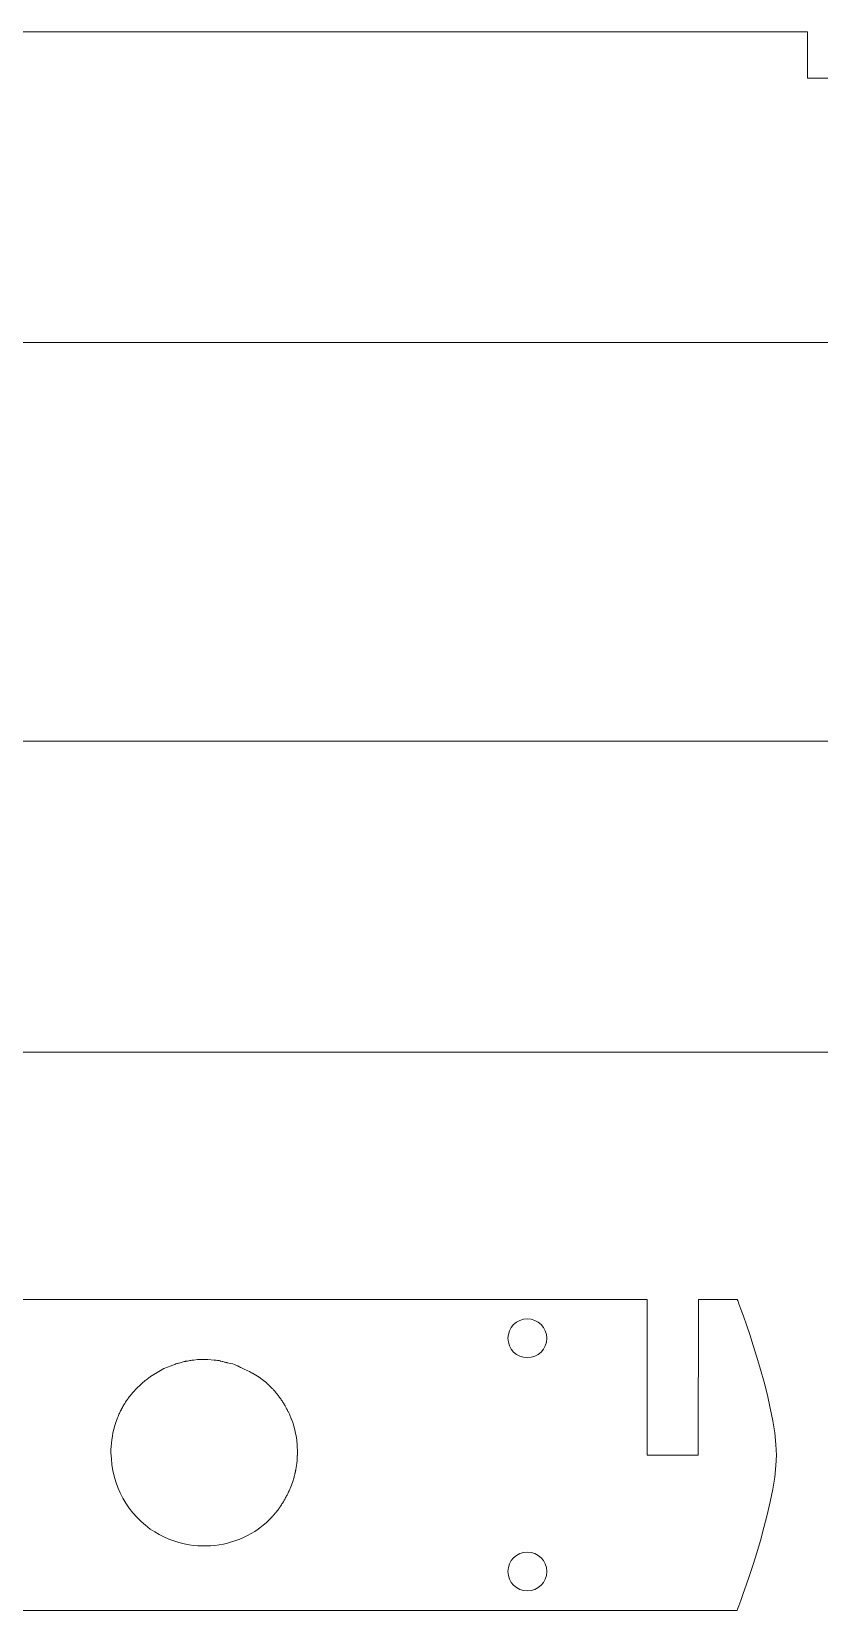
# Model space of a CAD drawing. Header units: centimetres. Extents: x 32 to 238, y -190 to 31.
# Drawn here: x 44.23 to 54.36, y -18.67 to 1.65 of the extents above; entities that cross this region are included whole.
import ezdxf

# ---------------------------------------------------------------- set-up
doc = ezdxf.new("R2010")
doc.units = ezdxf.units.CM
doc.header["$MEASUREMENT"] = 0
doc.layers.add('Layer 1', color=7, linetype='Continuous')

msp = doc.modelspace()

# ---------------------------------------------------------------- linework, layer by layer
at = {"layer": 'Layer 1', "color": 250, "lineweight": 9}
for points, knots in [([(74.70085, 1.64966), (74.70085, 1.64966), (75.20507, 1.64987), (75.20507, 1.64987), (75.20507, 1.64987), (75.70791, 0.33434), (75.70791, -0.35329), (75.70791, -1.04092), (75.20238, -2.35329), (75.20238, -2.35329), (75.20238, -2.35329), (34.20752, -2.35329), (34.20752, -2.35329), (34.20752, -2.35329), (33.70648, -1.03343), (33.70648, -0.34277), (33.70648, 0.34109), (34.20752, 1.64671), (34.20752, 1.64671), (34.20752, 1.64671), (34.70456, 1.64671), (34.70456, 1.64671), (34.70456, 1.64671), (34.70456, -0.35329), (34.70456, -0.35329), (34.70456, -0.35329), (35.35544, -0.35329), (35.35544, -0.35329), (35.35544, -0.35329), (35.35544, 1.64671), (35.35544, 1.64671), (35.35544, 1.64671), (54.20758, 1.64808), (54.20758, 1.64808), (54.20758, 1.64808), (54.20758, 1.05023), (54.20758, 1.05023), (54.20758, 1.05023), (54.70298, 1.05023), (54.70298, 1.05023), (54.70298, 1.05023), (55.20445, 1.05023), (55.20445, 1.05023), (55.20445, 1.05023), (55.20445, 1.64822), (55.20445, 1.64822), (55.20445, 1.64822), (74.05564, 1.64964), (74.05564, 1.64964), (74.05564, 1.64964), (74.05564, -0.35423), (74.05564, -0.35423), (74.05564, -0.35423), (74.70085, -0.35423), (74.70085, -0.35423), (74.70085, -0.35423), (74.70085, 1.64966), (74.70085, 1.64966)], [0, 0, 0, 0, 0.05263158, 0.05263158, 0.05263158, 0.10526316, 0.10526316, 0.10526316, 0.15789474, 0.15789474, 0.15789474, 0.21052632, 0.21052632, 0.21052632, 0.26315789, 0.26315789, 0.26315789, 0.31578947, 0.31578947, 0.31578947, 0.36842105, 0.36842105, 0.36842105, 0.42105263, 0.42105263, 0.42105263, 0.47368421, 0.47368421, 0.47368421, 0.52631579, 0.52631579, 0.52631579, 0.57894737, 0.57894737, 0.57894737, 0.63157895, 0.63157895, 0.63157895, 0.68421053, 0.68421053, 0.68421053, 0.73684211, 0.73684211, 0.73684211, 0.78947368, 0.78947368, 0.78947368, 0.84210526, 0.84210526, 0.84210526, 0.89473684, 0.89473684, 0.89473684, 0.94736842, 0.94736842, 0.94736842, 1, 1, 1, 1]), ([(74.37458, -7.47954), (74.37458, -7.47954), (74.8788, -7.47933), (74.8788, -7.47933), (74.8788, -7.47933), (75.38164, -8.79486), (75.38164, -9.48249), (75.38164, -10.17012), (74.87611, -11.48249), (74.87611, -11.48249), (74.87611, -11.48249), (33.88125, -11.48249), (33.88125, -11.48249), (33.88125, -11.48249), (33.38021, -10.16263), (33.38021, -9.47197), (33.38021, -8.78811), (33.88125, -7.48249), (33.88125, -7.48249), (33.88125, -7.48249), (34.37829, -7.48249), (34.37829, -7.48249), (34.37829, -7.48249), (34.37829, -9.48249), (34.37829, -9.48249), (34.37829, -9.48249), (35.02917, -9.48249), (35.02917, -9.48249), (35.02917, -9.48249), (35.02917, -7.48249), (35.02917, -7.48249), (49.06779, -7.48147), (59.69067, -7.48062), (73.72937, -7.47956), (73.72937, -7.47956), (73.72937, -9.48343), (73.72937, -9.48343), (73.72937, -9.48343), (74.37458, -9.48343), (74.37458, -9.48343), (74.37458, -9.48343), (74.37458, -7.47954), (74.37458, -7.47954)], [0, 0, 0, 0, 0.07142857, 0.07142857, 0.07142857, 0.14285714, 0.14285714, 0.14285714, 0.21428571, 0.21428571, 0.21428571, 0.28571429, 0.28571429, 0.28571429, 0.35714286, 0.35714286, 0.35714286, 0.42857143, 0.42857143, 0.42857143, 0.5, 0.5, 0.5, 0.57142857, 0.57142857, 0.57142857, 0.64285714, 0.64285714, 0.64285714, 0.71428571, 0.71428571, 0.71428571, 0.78571429, 0.78571429, 0.78571429, 0.85714286, 0.85714286, 0.85714286, 0.92857143, 0.92857143, 0.92857143, 1, 1, 1, 1]), ([(52.80042, -16.66874), (52.80042, -16.66874), (52.80445, -14.66464), (52.80445, -14.66464), (52.80445, -14.66464), (53.30519, -14.66464), (53.30519, -14.66464), (53.30519, -14.66464), (53.80803, -15.98017), (53.80803, -16.6678), (53.80803, -17.35543), (53.3025, -18.6678), (53.3025, -18.6678), (53.3025, -18.6678), (32.29861, -18.6678), (32.29861, -18.6678), (32.29861, -18.6678), (31.79757, -17.34794), (31.79757, -16.65728), (31.79757, -15.97342), (32.29861, -14.6678), (32.29861, -14.6678), (32.29861, -14.6678), (32.79565, -14.6678), (32.79565, -14.6678), (32.79565, -14.6678), (32.79565, -16.6678), (32.79565, -16.6678), (32.79565, -16.6678), (33.4473, -16.6678), (33.4473, -16.6678), (33.4473, -16.6678), (33.4473, -14.6678), (33.4473, -14.6678), (33.4473, -14.6678), (52.14715, -14.66487), (52.14715, -14.66487), (52.14715, -14.66487), (52.14715, -16.66874), (52.14715, -16.66874), (52.14715, -16.66874), (52.80042, -16.66874), (52.80042, -16.66874)], [0, 0, 0, 0, 0.07142857, 0.07142857, 0.07142857, 0.14285714, 0.14285714, 0.14285714, 0.21428571, 0.21428571, 0.21428571, 0.28571429, 0.28571429, 0.28571429, 0.35714286, 0.35714286, 0.35714286, 0.42857143, 0.42857143, 0.42857143, 0.5, 0.5, 0.5, 0.57142857, 0.57142857, 0.57142857, 0.64285714, 0.64285714, 0.64285714, 0.71428571, 0.71428571, 0.71428571, 0.78571429, 0.78571429, 0.78571429, 0.85714286, 0.85714286, 0.85714286, 0.92857143, 0.92857143, 0.92857143, 1, 1, 1, 1]), ([(50.60519, -14.91556), (50.46712, -14.91556), (50.35519, -15.02749), (50.35519, -15.16556), (50.35519, -15.30363), (50.46712, -15.41556), (50.60519, -15.41556), (50.74326, -15.41556), (50.85519, -15.30363), (50.85519, -15.16556), (50.85519, -15.02749), (50.74326, -14.91556), (50.60519, -14.91556)], [0, 0, 0, 0, 0.25, 0.25, 0.25, 0.5, 0.5, 0.5, 0.75, 0.75, 0.75, 1, 1, 1, 1]), ([(46.2551, -17.82422), (46.2551, -17.82422), (46.31114, -17.83222), (46.31114, -17.83222), (46.31114, -17.83222), (46.36519, -17.83622), (46.36519, -17.83622), (46.36519, -17.83622), (46.41924, -17.83822), (46.41924, -17.83822), (46.41924, -17.83822), (46.47529, -17.83822), (46.47529, -17.83822), (46.47529, -17.83822), (46.53133, -17.83622), (46.53133, -17.83622), (46.53133, -17.83622), (46.58538, -17.83222), (46.58538, -17.83222), (46.58538, -17.83222), (46.64143, -17.82422), (46.64143, -17.82422), (46.64143, -17.82422), (46.69548, -17.81423), (46.69548, -17.81423), (46.69548, -17.81423), (46.74751, -17.80222), (46.74751, -17.80222), (46.74751, -17.80222), (46.75952, -17.79823), (46.75952, -17.79823), (46.75952, -17.79823), (46.77153, -17.79422), (46.77153, -17.79422), (46.77153, -17.79422), (46.78754, -17.79022), (46.78754, -17.79022), (46.78754, -17.79022), (46.80156, -17.78622), (46.80156, -17.78622), (46.80156, -17.78622), (46.81557, -17.78222), (46.81557, -17.78222), (46.81557, -17.78222), (46.82958, -17.77622), (46.82958, -17.77622), (46.82958, -17.77622), (46.84359, -17.77222), (46.84359, -17.77222), (46.84359, -17.77222), (46.8536, -17.76822), (46.8536, -17.76822), (46.8536, -17.76822), (46.90565, -17.75022), (46.90565, -17.75022), (46.90565, -17.75022), (46.95569, -17.72822), (46.95569, -17.72822), (46.95569, -17.72822), (47.00573, -17.70422), (47.00573, -17.70422), (47.00573, -17.70422), (47.05377, -17.67822), (47.05377, -17.67822), (47.05377, -17.67822), (47.09981, -17.65022), (47.09981, -17.65022), (47.09981, -17.65022), (47.14184, -17.62022), (47.14184, -17.62022), (47.14184, -17.62022), (47.14986, -17.61422), (47.14986, -17.61422), (47.14986, -17.61422), (47.15987, -17.60823), (47.15987, -17.60823), (47.15987, -17.60823), (47.16987, -17.60022), (47.16987, -17.60022), (47.16987, -17.60022), (47.17988, -17.59223), (47.17988, -17.59223), (47.17988, -17.59223), (47.18989, -17.58422), (47.18989, -17.58422), (47.18989, -17.58422), (47.2019, -17.57623), (47.2019, -17.57623), (47.2019, -17.57623), (47.20991, -17.56822), (47.20991, -17.56822), (47.20991, -17.56822), (47.21791, -17.56222), (47.21791, -17.56222), (47.21791, -17.56222), (47.25394, -17.53022), (47.25394, -17.53022), (47.25394, -17.53022), (47.26194, -17.52222), (47.26194, -17.52222), (47.26194, -17.52222), (47.26995, -17.51422), (47.26995, -17.51422), (47.26995, -17.51422), (47.27996, -17.50422), (47.27996, -17.50422), (47.27996, -17.50422), (47.28997, -17.49622), (47.28997, -17.49622), (47.28997, -17.49622), (47.29997, -17.48622), (47.29997, -17.48622), (47.29997, -17.48622), (47.30798, -17.47622), (47.30798, -17.47622), (47.30798, -17.47622), (47.30998, -17.47422), (47.30998, -17.47422), (47.30998, -17.47422), (47.31198, -17.47222), (47.31198, -17.47222), (47.31198, -17.47222), (47.31399, -17.47022), (47.31399, -17.47022), (47.31399, -17.47022), (47.31599, -17.46822), (47.31599, -17.46822), (47.31599, -17.46822), (47.31799, -17.46622), (47.31799, -17.46622), (47.31799, -17.46622), (47.32199, -17.46422), (47.32199, -17.46422), (47.32199, -17.46422), (47.32399, -17.46022), (47.32399, -17.46022), (47.32399, -17.46022), (47.32399, -17.45822), (47.32399, -17.45822), (47.32399, -17.45822), (47.334, -17.45022), (47.334, -17.45022), (47.334, -17.45022), (47.336, -17.44822), (47.336, -17.44822), (47.336, -17.44822), (47.34801, -17.43423), (47.34801, -17.43423), (47.34801, -17.43423), (47.35002, -17.43222), (47.35002, -17.43222), (47.35002, -17.43222), (47.35202, -17.42822), (47.35202, -17.42822), (47.35202, -17.42822), (47.35402, -17.42622), (47.35402, -17.42622), (47.35402, -17.42622), (47.35602, -17.42422), (47.35602, -17.42422), (47.35602, -17.42422), (47.35802, -17.42022), (47.35802, -17.42022), (47.35802, -17.42022), (47.36003, -17.41823), (47.36003, -17.41823), (47.36003, -17.41823), (47.36203, -17.41622), (47.36203, -17.41622), (47.36203, -17.41622), (47.36403, -17.41422), (47.36403, -17.41422), (47.36403, -17.41422), (47.37003, -17.40822), (47.37003, -17.40822), (47.37003, -17.40822), (47.37804, -17.39822), (47.37804, -17.39822), (47.37804, -17.39822), (47.38605, -17.38822), (47.38605, -17.38822), (47.38605, -17.38822), (47.39405, -17.37822), (47.39405, -17.37822), (47.39405, -17.37822), (47.40207, -17.36822), (47.40207, -17.36822), (47.40207, -17.36822), (47.40807, -17.35822), (47.40807, -17.35822), (47.40807, -17.35822), (47.41408, -17.35022), (47.41408, -17.35022), (47.41408, -17.35022), (47.42008, -17.34222), (47.42008, -17.34222), (47.42008, -17.34222), (47.42609, -17.33222), (47.42609, -17.33222), (47.42609, -17.33222), (47.4341, -17.32022), (47.4341, -17.32022), (47.4341, -17.32022), (47.4421, -17.31022), (47.4421, -17.31022), (47.4421, -17.31022), (47.44811, -17.29822), (47.44811, -17.29822), (47.44811, -17.29822), (47.45611, -17.28822), (47.45611, -17.28822), (47.45611, -17.28822), (47.46212, -17.27822), (47.46212, -17.27822), (47.46212, -17.27822), (47.46612, -17.26822), (47.46612, -17.26822), (47.46612, -17.26822), (47.47213, -17.26022), (47.47213, -17.26022), (47.47213, -17.26022), (47.47813, -17.25022), (47.47813, -17.25022), (47.47813, -17.25022), (47.48414, -17.24022), (47.48414, -17.24022), (47.48414, -17.24022), (47.49014, -17.22822), (47.49014, -17.22822), (47.49014, -17.22822), (47.49615, -17.21622), (47.49615, -17.21622), (47.49615, -17.21622), (47.50415, -17.20422), (47.50415, -17.20422), (47.50415, -17.20422), (47.50815, -17.19422), (47.50815, -17.19422), (47.50815, -17.19422), (47.51415, -17.18622), (47.51415, -17.18622), (47.51415, -17.18622), (47.51816, -17.17622), (47.51816, -17.17622), (47.51816, -17.17622), (47.52416, -17.16622), (47.52416, -17.16622), (47.52416, -17.16622), (47.52817, -17.15422), (47.52817, -17.15422), (47.52817, -17.15422), (47.53417, -17.14222), (47.53417, -17.14222), (47.53417, -17.14222), (47.54018, -17.13022), (47.54018, -17.13022), (47.54018, -17.13022), (47.54618, -17.11822), (47.54618, -17.11822), (47.54618, -17.11822), (47.55018, -17.10822), (47.55018, -17.10822), (47.55018, -17.10822), (47.55419, -17.09822), (47.55419, -17.09822), (47.55419, -17.09822), (47.5722, -17.05422), (47.5722, -17.05422), (47.5722, -17.05422), (47.58822, -17.00822), (47.58822, -17.00822), (47.58822, -17.00822), (47.60023, -16.96422), (47.60023, -16.96422), (47.60023, -16.96422), (47.60423, -16.95422), (47.60423, -16.95422), (47.60423, -16.95422), (47.60623, -16.94222), (47.60623, -16.94222), (47.60623, -16.94222), (47.61024, -16.93022), (47.61024, -16.93022), (47.61024, -16.93022), (47.61424, -16.91622), (47.61424, -16.91622), (47.61424, -16.91622), (47.61624, -16.90222), (47.61624, -16.90222), (47.61624, -16.90222), (47.61824, -16.90022), (47.61824, -16.90022), (47.61824, -16.90022), (47.61824, -16.89822), (47.61824, -16.89822), (47.61824, -16.89822), (47.61824, -16.89423), (47.61824, -16.89423), (47.61824, -16.89423), (47.62024, -16.89022), (47.62024, -16.89022), (47.62024, -16.89022), (47.62024, -16.88822), (47.62024, -16.88822), (47.62024, -16.88822), (47.62225, -16.88422), (47.62225, -16.88422), (47.62225, -16.88422), (47.62225, -16.88222), (47.62225, -16.88222), (47.62225, -16.88222), (47.62225, -16.87823), (47.62225, -16.87823), (47.62225, -16.87823), (47.62225, -16.87622), (47.62225, -16.87622), (47.62225, -16.87622), (47.62425, -16.87422), (47.62425, -16.87422), (47.62425, -16.87422), (47.62425, -16.87222), (47.62425, -16.87222), (47.62425, -16.87222), (47.62425, -16.86822), (47.62425, -16.86822), (47.62425, -16.86822), (47.62425, -16.86622), (47.62425, -16.86622), (47.62425, -16.86622), (47.62625, -16.86223), (47.62625, -16.86223), (47.62625, -16.86223), (47.62625, -16.86022), (47.62625, -16.86022), (47.62625, -16.86022), (47.62625, -16.85822), (47.62625, -16.85822), (47.62625, -16.85822), (47.62825, -16.84822), (47.62825, -16.84822), (47.62825, -16.84822), (47.63025, -16.83422), (47.63025, -16.83422), (47.63025, -16.83422), (47.63225, -16.82222), (47.63225, -16.82222), (47.63225, -16.82222), (47.63426, -16.80822), (47.63426, -16.80822), (47.63426, -16.80822), (47.63626, -16.79622), (47.63626, -16.79622), (47.63626, -16.79622), (47.63826, -16.78422), (47.63826, -16.78422), (47.63826, -16.78422), (47.63826, -16.77422), (47.63826, -16.77422), (47.63826, -16.77422), (47.64026, -16.76422), (47.64026, -16.76422), (47.64026, -16.76422), (47.64226, -16.75222), (47.64226, -16.75222), (47.64226, -16.75222), (47.64226, -16.74022), (47.64226, -16.74022), (47.64226, -16.74022), (47.64426, -16.72622), (47.64426, -16.72622), (47.64426, -16.72622), (47.64426, -16.71222), (47.64426, -16.71222), (47.64426, -16.71222), (47.64627, -16.70022), (47.64627, -16.70022), (47.64627, -16.70022), (47.64627, -16.68822), (47.64627, -16.68822), (47.64627, -16.68822), (47.64627, -16.67822), (47.64627, -16.67822), (47.64627, -16.67822), (47.64627, -16.67622), (47.64627, -16.67622), (47.64627, -16.67622), (47.64827, -16.67422), (47.64827, -16.67422), (47.64827, -16.67422), (47.64827, -16.67022), (47.64827, -16.67022), (47.64827, -16.67022), (47.64827, -16.66822), (47.64827, -16.66822), (47.64827, -16.66822), (47.64827, -16.66422), (47.64827, -16.66422), (47.64827, -16.66422), (47.64827, -16.66222), (47.64827, -16.66222), (47.64827, -16.66222), (47.64827, -16.66022), (47.64827, -16.66022), (47.64827, -16.66022), (47.64827, -16.65623), (47.64827, -16.65623), (47.64827, -16.65623), (47.64827, -16.64422), (47.64827, -16.64422), (47.64827, -16.64422), (47.64827, -16.63022), (47.64827, -16.63022), (47.64827, -16.63022), (47.64827, -16.61822), (47.64827, -16.61822), (47.64827, -16.61822), (47.64827, -16.60422), (47.64827, -16.60422), (47.64827, -16.60422), (47.64827, -16.59223), (47.64827, -16.59223), (47.64827, -16.59223), (47.64627, -16.58222), (47.64627, -16.58222), (47.64627, -16.58222), (47.64426, -16.53422), (47.64426, -16.53422), (47.64426, -16.53422), (47.64026, -16.48622), (47.64026, -16.48622), (47.64026, -16.48622), (47.63426, -16.43822), (47.63426, -16.43822), (47.63426, -16.43822), (47.62425, -16.39022), (47.62425, -16.39022), (47.62425, -16.39022), (47.61424, -16.34222), (47.61424, -16.34222), (47.61424, -16.34222), (47.60223, -16.29622), (47.60223, -16.29622), (47.60223, -16.29622), (47.58822, -16.25022), (47.58822, -16.25022), (47.58822, -16.25022), (47.5722, -16.20822), (47.5722, -16.20822), (47.5722, -16.20822), (47.5682, -16.20022), (47.5682, -16.20022), (47.5682, -16.20022), (47.5642, -16.19022), (47.5642, -16.19022), (47.5642, -16.19022), (47.56019, -16.17822), (47.56019, -16.17822), (47.56019, -16.17822), (47.55419, -16.16622), (47.55419, -16.16622), (47.55419, -16.16622), (47.55018, -16.15422), (47.55018, -16.15422), (47.55018, -16.15422), (47.54418, -16.14222), (47.54418, -16.14222), (47.54418, -16.14222), (47.54018, -16.13223), (47.54018, -16.13223), (47.54018, -16.13223), (47.53617, -16.12422), (47.53617, -16.12422), (47.53617, -16.12422), (47.53217, -16.11422), (47.53217, -16.11422), (47.53217, -16.11422), (47.52616, -16.10622), (47.52616, -16.10622), (47.52616, -16.10622), (47.52016, -16.09422), (47.52016, -16.09422), (47.52016, -16.09422), (47.51415, -16.08222), (47.51415, -16.08222), (47.51415, -16.08222), (47.50815, -16.07222), (47.50815, -16.07222), (47.50815, -16.07222), (47.50415, -16.06022), (47.50415, -16.06022), (47.50415, -16.06022), (47.49815, -16.05022), (47.49815, -16.05022), (47.49815, -16.05022), (47.49415, -16.04222), (47.49415, -16.04222), (47.49415, -16.04222), (47.48814, -16.03422), (47.48814, -16.03422), (47.48814, -16.03422), (47.48214, -16.02422), (47.48214, -16.02422), (47.48214, -16.02422), (47.47613, -16.01422), (47.47613, -16.01422), (47.47613, -16.01422), (47.47013, -16.00222), (47.47013, -16.00222), (47.47013, -16.00222), (47.46212, -15.99222), (47.46212, -15.99222), (47.46212, -15.99222), (47.45611, -15.98222), (47.45611, -15.98222), (47.45611, -15.98222), (47.45011, -15.97222), (47.45011, -15.97222), (47.45011, -15.97222), (47.4441, -15.96422), (47.4441, -15.96422), (47.4441, -15.96422), (47.4401, -15.95622), (47.4401, -15.95622), (47.4401, -15.95622), (47.43209, -15.94622), (47.43209, -15.94622), (47.43209, -15.94622), (47.42609, -15.93622), (47.42609, -15.93622), (47.42609, -15.93622), (47.41808, -15.92622), (47.41808, -15.92622), (47.41808, -15.92622), (47.41008, -15.91622), (47.41008, -15.91622), (47.41008, -15.91622), (47.40407, -15.90822), (47.40407, -15.90822), (47.40407, -15.90822), (47.40207, -15.90622), (47.40207, -15.90622), (47.40207, -15.90622), (47.39606, -15.89622), (47.39606, -15.89622), (47.39606, -15.89622), (47.39005, -15.88822), (47.39005, -15.88822), (47.39005, -15.88822), (47.38405, -15.88022), (47.38405, -15.88022), (47.38405, -15.88022), (47.37604, -15.87222), (47.37604, -15.87222), (47.37604, -15.87222), (47.36803, -15.86222), (47.36803, -15.86222), (47.36803, -15.86222), (47.36203, -15.85422), (47.36203, -15.85422), (47.36203, -15.85422), (47.36003, -15.85222), (47.36003, -15.85222), (47.36003, -15.85222), (47.35202, -15.84222), (47.35202, -15.84222), (47.35202, -15.84222), (47.34401, -15.83422), (47.34401, -15.83422), (47.34401, -15.83422), (47.336, -15.82622), (47.336, -15.82622), (47.336, -15.82622), (47.33, -15.81822), (47.33, -15.81822), (47.33, -15.81822), (47.32199, -15.81222), (47.32199, -15.81222), (47.32199, -15.81222), (47.31599, -15.80422), (47.31599, -15.80422), (47.31599, -15.80422), (47.30598, -15.79422), (47.30598, -15.79422), (47.30598, -15.79422), (47.29797, -15.78622), (47.29797, -15.78622), (47.29797, -15.78622), (47.28796, -15.77622), (47.28796, -15.77622), (47.28796, -15.77622), (47.28596, -15.77422), (47.28596, -15.77422), (47.28596, -15.77422), (47.28396, -15.77222), (47.28396, -15.77222), (47.28396, -15.77222), (47.28196, -15.77022), (47.28196, -15.77022), (47.28196, -15.77022), (47.27996, -15.76822), (47.27996, -15.76822), (47.27996, -15.76822), (47.27796, -15.76622), (47.27796, -15.76622), (47.27796, -15.76622), (47.27395, -15.76422), (47.27395, -15.76422), (47.27395, -15.76422), (47.27195, -15.76222), (47.27195, -15.76222), (47.27195, -15.76222), (47.26995, -15.76022), (47.26995, -15.76022), (47.26995, -15.76022), (47.26394, -15.75222), (47.26394, -15.75222), (47.26394, -15.75222), (47.26194, -15.75222), (47.26194, -15.75222), (47.26194, -15.75222), (47.26194, -15.75022), (47.26194, -15.75022), (47.26194, -15.75022), (47.25994, -15.75022), (47.25994, -15.75022), (47.25994, -15.75022), (47.25794, -15.74822), (47.25794, -15.74822), (47.25794, -15.74822), (47.25594, -15.74622), (47.25594, -15.74622), (47.25594, -15.74622), (47.25394, -15.74422), (47.25394, -15.74422), (47.25394, -15.74422), (47.25193, -15.74222), (47.25193, -15.74222), (47.25193, -15.74222), (47.24994, -15.74022), (47.24994, -15.74022), (47.24994, -15.74022), (47.23593, -15.72822), (47.23593, -15.72822), (47.23593, -15.72822), (47.22992, -15.72222), (47.22992, -15.72222), (47.22992, -15.72222), (47.1959, -15.69422), (47.1959, -15.69422), (47.1959, -15.69422), (47.15586, -15.66422), (47.15586, -15.66422), (47.15586, -15.66422), (47.11182, -15.63822), (47.11182, -15.63822), (47.11182, -15.63822), (47.06778, -15.61422), (47.06778, -15.61422), (47.06778, -15.61422), (47.05777, -15.60822), (47.05777, -15.60822), (47.05777, -15.60822), (47.04376, -15.60222), (47.04376, -15.60222), (47.04376, -15.60222), (47.02975, -15.59422), (47.02975, -15.59422), (47.02975, -15.59422), (47.01173, -15.58422), (47.01173, -15.58422), (47.01173, -15.58422), (46.99172, -15.57622), (46.99172, -15.57622), (46.99172, -15.57622), (46.97171, -15.56622), (46.97171, -15.56622), (46.97171, -15.56622), (46.95369, -15.55822), (46.95369, -15.55822), (46.95369, -15.55822), (46.93568, -15.54822), (46.93568, -15.54822), (46.93568, -15.54822), (46.92767, -15.54422), (46.92767, -15.54422), (46.92767, -15.54422), (46.91566, -15.54022), (46.91566, -15.54022), (46.91566, -15.54022), (46.90365, -15.53422), (46.90365, -15.53422), (46.90365, -15.53422), (46.89164, -15.52822), (46.89164, -15.52822), (46.89164, -15.52822), (46.87962, -15.52222), (46.87962, -15.52222), (46.87962, -15.52222), (46.86761, -15.51622), (46.86761, -15.51622), (46.86761, -15.51622), (46.8556, -15.51022), (46.8556, -15.51022), (46.8556, -15.51022), (46.8476, -15.50622), (46.8476, -15.50622), (46.8476, -15.50622), (46.83959, -15.50222), (46.83959, -15.50222), (46.83959, -15.50222), (46.81757, -15.49422), (46.81757, -15.49422), (46.81757, -15.49422), (46.79155, -15.49022), (46.79155, -15.49022), (46.79155, -15.49022), (46.74551, -15.48022), (46.74551, -15.48022), (46.74551, -15.48022), (46.73751, -15.47822), (46.73751, -15.47822), (46.73751, -15.47822), (46.7275, -15.47622), (46.7275, -15.47622), (46.7275, -15.47622), (46.71749, -15.47422), (46.71749, -15.47422), (46.71749, -15.47422), (46.70749, -15.47222), (46.70749, -15.47222), (46.70749, -15.47222), (46.68947, -15.46622), (46.68947, -15.46622), (46.68947, -15.46622), (46.67746, -15.46422), (46.67746, -15.46422), (46.67746, -15.46422), (46.65744, -15.45822), (46.65744, -15.45822), (46.65744, -15.45822), (46.65544, -15.45622), (46.65544, -15.45622), (46.65544, -15.45622), (46.63943, -15.45222), (46.63943, -15.45222), (46.63943, -15.45222), (46.6194, -15.45022), (46.6194, -15.45022), (46.6194, -15.45022), (46.60339, -15.44822), (46.60339, -15.44822), (46.60339, -15.44822), (46.58738, -15.44622), (46.58738, -15.44622), (46.58738, -15.44622), (46.57737, -15.44622), (46.57737, -15.44622), (46.57737, -15.44622), (46.4953, -15.44022), (46.4953, -15.44022), (46.4953, -15.44022), (46.45527, -15.43822), (46.45527, -15.43822), (46.45527, -15.43822), (46.41124, -15.43822), (46.41124, -15.43822), (46.41124, -15.43822), (46.36319, -15.44022), (46.36319, -15.44022), (46.36319, -15.44022), (46.31315, -15.44622), (46.31315, -15.44622), (46.31315, -15.44622), (46.30114, -15.44622), (46.30114, -15.44622), (46.30114, -15.44622), (46.28913, -15.44822), (46.28913, -15.44822), (46.28913, -15.44822), (46.27712, -15.45022), (46.27712, -15.45022), (46.27712, -15.45022), (46.2631, -15.45222), (46.2631, -15.45222), (46.2631, -15.45222), (46.24909, -15.45622), (46.24909, -15.45622), (46.24909, -15.45622), (46.23508, -15.45822), (46.23508, -15.45822), (46.23508, -15.45822), (46.22308, -15.46022), (46.22308, -15.46022), (46.22308, -15.46022), (46.22108, -15.46022), (46.22108, -15.46022), (46.22108, -15.46022), (46.21908, -15.46022), (46.21908, -15.46022), (46.21908, -15.46022), (46.21707, -15.46222), (46.21707, -15.46222), (46.21707, -15.46222), (46.21307, -15.46222), (46.21307, -15.46222), (46.21307, -15.46222), (46.21107, -15.46222), (46.21107, -15.46222), (46.21107, -15.46222), (46.20707, -15.46222), (46.20707, -15.46222), (46.20707, -15.46222), (46.20506, -15.46422), (46.20506, -15.46422), (46.20506, -15.46422), (46.20306, -15.46422), (46.20306, -15.46422), (46.20306, -15.46422), (46.19105, -15.46622), (46.19105, -15.46622), (46.19105, -15.46622), (46.17904, -15.47022), (46.17904, -15.47022), (46.17904, -15.47022), (46.16503, -15.47422), (46.16503, -15.47422), (46.16503, -15.47422), (46.15102, -15.47622), (46.15102, -15.47622), (46.15102, -15.47622), (46.13901, -15.48022), (46.13901, -15.48022), (46.13901, -15.48022), (46.127, -15.48422), (46.127, -15.48422), (46.127, -15.48422), (46.11698, -15.48622), (46.11698, -15.48622), (46.11698, -15.48622), (46.10697, -15.49022), (46.10697, -15.49022), (46.10697, -15.49022), (46.09496, -15.49222), (46.09496, -15.49222), (46.09496, -15.49222), (46.08496, -15.49622), (46.08496, -15.49622), (46.08496, -15.49622), (46.08295, -15.49622), (46.08295, -15.49622), (46.08295, -15.49622), (46.06894, -15.50222), (46.06894, -15.50222), (46.06894, -15.50222), (46.05693, -15.50622), (46.05693, -15.50622), (46.05693, -15.50622), (46.04492, -15.51022), (46.04492, -15.51022), (46.04492, -15.51022), (46.03291, -15.51422), (46.03291, -15.51422), (46.03291, -15.51422), (46.0229, -15.51822), (46.0229, -15.51822), (46.0229, -15.51822), (45.97686, -15.53622), (45.97686, -15.53622), (45.97686, -15.53622), (45.93083, -15.55622), (45.93083, -15.55622), (45.93083, -15.55622), (45.88679, -15.58022), (45.88679, -15.58022), (45.88679, -15.58022), (45.84275, -15.60422), (45.84275, -15.60422), (45.84275, -15.60422), (45.80072, -15.63022), (45.80072, -15.63022), (45.80072, -15.63022), (45.75868, -15.65822), (45.75868, -15.65822), (45.75868, -15.65822), (45.75067, -15.66422), (45.75067, -15.66422), (45.75067, -15.66422), (45.74067, -15.67222), (45.74067, -15.67222), (45.74067, -15.67222), (45.73066, -15.67822), (45.73066, -15.67822), (45.73066, -15.67822), (45.72065, -15.68622), (45.72065, -15.68622), (45.72065, -15.68622), (45.70865, -15.69622), (45.70865, -15.69622), (45.70865, -15.69622), (45.69864, -15.70422), (45.69864, -15.70422), (45.69864, -15.70422), (45.68863, -15.71022), (45.68863, -15.71022), (45.68863, -15.71022), (45.68663, -15.71222), (45.68663, -15.71222), (45.68663, -15.71222), (45.68463, -15.71422), (45.68463, -15.71422), (45.68463, -15.71422), (45.68263, -15.71622), (45.68263, -15.71622), (45.68263, -15.71622), (45.68062, -15.71822), (45.68062, -15.71822), (45.68062, -15.71822), (45.67861, -15.71822), (45.67861, -15.71822), (45.67861, -15.71822), (45.67661, -15.72022), (45.67661, -15.72022), (45.67661, -15.72022), (45.67461, -15.72222), (45.67461, -15.72222), (45.67461, -15.72222), (45.67261, -15.72422), (45.67261, -15.72422), (45.67261, -15.72422), (45.6626, -15.73222), (45.6626, -15.73222), (45.6626, -15.73222), (45.65459, -15.74022), (45.65459, -15.74022), (45.65459, -15.74022), (45.64258, -15.75022), (45.64258, -15.75022), (45.64258, -15.75022), (45.63258, -15.76022), (45.63258, -15.76022), (45.63258, -15.76022), (45.62457, -15.76822), (45.62457, -15.76822), (45.62457, -15.76822), (45.61456, -15.77622), (45.61456, -15.77622), (45.61456, -15.77622), (45.60856, -15.78422), (45.60856, -15.78422), (45.60856, -15.78422), (45.60055, -15.79022), (45.60055, -15.79022), (45.60055, -15.79022), (45.59054, -15.80022), (45.59054, -15.80022), (45.59054, -15.80022), (45.58253, -15.80822), (45.58253, -15.80822), (45.58253, -15.80822), (45.57253, -15.81822), (45.57253, -15.81822), (45.57253, -15.81822), (45.56252, -15.82822), (45.56252, -15.82822), (45.56252, -15.82822), (45.55451, -15.83822), (45.55451, -15.83822), (45.55451, -15.83822), (45.5465, -15.84622), (45.5465, -15.84622), (45.5465, -15.84622), (45.5385, -15.85422), (45.5385, -15.85422), (45.5385, -15.85422), (45.50648, -15.89222), (45.50648, -15.89222), (45.50648, -15.89222), (45.50046, -15.90022), (45.50046, -15.90022), (45.50046, -15.90022), (45.49246, -15.91022), (45.49246, -15.91022), (45.49246, -15.91022), (45.48445, -15.92022), (45.48445, -15.92022), (45.48445, -15.92022), (45.47644, -15.93222), (45.47644, -15.93222), (45.47644, -15.93222), (45.46844, -15.94222), (45.46844, -15.94222), (45.46844, -15.94222), (45.46644, -15.94622), (45.46644, -15.94622), (45.46644, -15.94622), (45.46443, -15.94822), (45.46443, -15.94822), (45.46443, -15.94822), (45.46244, -15.95022), (45.46244, -15.95022), (45.46244, -15.95022), (45.46043, -15.95422), (45.46043, -15.95422), (45.46043, -15.95422), (45.45844, -15.95622), (45.45844, -15.95622), (45.45844, -15.95622), (45.45643, -15.96022), (45.45643, -15.96022), (45.45643, -15.96022), (45.45443, -15.96222), (45.45443, -15.96222), (45.45443, -15.96222), (45.45242, -15.96422), (45.45242, -15.96422), (45.45242, -15.96422), (45.44643, -15.97222), (45.44643, -15.97222), (45.44643, -15.97222), (45.44643, -15.97622), (45.44643, -15.97622), (45.44643, -15.97622), (45.43641, -15.98822), (45.43641, -15.98822), (45.43641, -15.98822), (45.4264, -16.00422), (45.4264, -16.00422), (45.4264, -16.00422), (45.4204, -16.01422), (45.4204, -16.01422), (45.4204, -16.01422), (45.4184, -16.01622), (45.4184, -16.01622), (45.4184, -16.01622), (45.4184, -16.01822), (45.4184, -16.01822), (45.4184, -16.01822), (45.41639, -16.02023), (45.41639, -16.02023), (45.41639, -16.02023), (45.41439, -16.02222), (45.41439, -16.02222), (45.41439, -16.02222), (45.41439, -16.02422), (45.41439, -16.02422), (45.41439, -16.02422), (45.41239, -16.02822), (45.41239, -16.02822), (45.41239, -16.02822), (45.41039, -16.03022), (45.41039, -16.03022), (45.41039, -16.03022), (45.41039, -16.03222), (45.41039, -16.03222), (45.41039, -16.03222), (45.40238, -16.04422), (45.40238, -16.04422), (45.40238, -16.04422), (45.39638, -16.05622), (45.39638, -16.05622), (45.39638, -16.05622), (45.39037, -16.06823), (45.39037, -16.06823), (45.39037, -16.06823), (45.38237, -16.08022), (45.38237, -16.08022), (45.38237, -16.08022), (45.37836, -16.09022), (45.37836, -16.09022), (45.37836, -16.09022), (45.37236, -16.10023), (45.37236, -16.10023), (45.37236, -16.10023), (45.36835, -16.10822), (45.36835, -16.10822), (45.36835, -16.10822), (45.36235, -16.12022), (45.36235, -16.12022), (45.36235, -16.12022), (45.35835, -16.13223), (45.35835, -16.13223), (45.35835, -16.13223), (45.35234, -16.14422), (45.35234, -16.14422), (45.35234, -16.14422), (45.34634, -16.15822), (45.34634, -16.15822), (45.34634, -16.15822), (45.34033, -16.17022), (45.34033, -16.17022), (45.34033, -16.17022), (45.33633, -16.18022), (45.33633, -16.18022), (45.33633, -16.18022), (45.33232, -16.19022), (45.33232, -16.19022), (45.33232, -16.19022), (45.31431, -16.23622), (45.31431, -16.23622), (45.31431, -16.23622), (45.2983, -16.28622), (45.2983, -16.28622), (45.2983, -16.28622), (45.28628, -16.33422), (45.28628, -16.33422), (45.28628, -16.33422), (45.27427, -16.38422), (45.27427, -16.38422), (45.27427, -16.38422), (45.26827, -16.42622), (45.26827, -16.42622), (45.26827, -16.42622), (45.26027, -16.47222), (45.26027, -16.47222), (45.26027, -16.47222), (45.25627, -16.51622), (45.25627, -16.51622), (45.25627, -16.51622), (45.25025, -16.56023), (45.25025, -16.56023), (45.25025, -16.56023), (45.24826, -16.59822), (45.24826, -16.59822), (45.24826, -16.59822), (45.24826, -16.63822), (45.24826, -16.63822), (45.24826, -16.63822), (45.25025, -16.67822), (45.25025, -16.67822), (45.25025, -16.67822), (45.25426, -16.71622), (45.25426, -16.71622), (45.25426, -16.71622), (45.26027, -16.79222), (45.26027, -16.79222), (45.26027, -16.79222), (45.27427, -16.86822), (45.27427, -16.86822), (45.27427, -16.86822), (45.29029, -16.94022), (45.29029, -16.94022), (45.29029, -16.94022), (45.31231, -17.01422), (45.31231, -17.01422), (45.31231, -17.01422), (45.33833, -17.08423), (45.33833, -17.08423), (45.33833, -17.08423), (45.36835, -17.15622), (45.36835, -17.15622), (45.36835, -17.15622), (45.40238, -17.22222), (45.40238, -17.22222), (45.40238, -17.22222), (45.44242, -17.28822), (45.44242, -17.28822), (45.44242, -17.28822), (45.48445, -17.35022), (45.48445, -17.35022), (45.48445, -17.35022), (45.53049, -17.41022), (45.53049, -17.41022), (45.53049, -17.41022), (45.58053, -17.46822), (45.58053, -17.46822), (45.58053, -17.46822), (45.63658, -17.52222), (45.63658, -17.52222), (45.63658, -17.52222), (45.69263, -17.57222), (45.69263, -17.57222), (45.69263, -17.57222), (45.75268, -17.62022), (45.75268, -17.62022), (45.75268, -17.62022), (45.81273, -17.65822), (45.81273, -17.65822), (45.81273, -17.65822), (45.87078, -17.69222), (45.87078, -17.69222), (45.87078, -17.69222), (45.93083, -17.72222), (45.93083, -17.72222), (45.93083, -17.72222), (45.99488, -17.75022), (45.99488, -17.75022), (45.99488, -17.75022), (46.05693, -17.77222), (46.05693, -17.77222), (46.05693, -17.77222), (46.12299, -17.79222), (46.12299, -17.79222), (46.12299, -17.79222), (46.18905, -17.81022), (46.18905, -17.81022), (46.18905, -17.81022), (46.2551, -17.82422), (46.2551, -17.82422)], [0, 0, 0, 0, 0.00250627, 0.00250627, 0.00250627, 0.00501253, 0.00501253, 0.00501253, 0.0075188, 0.0075188, 0.0075188, 0.01002506, 0.01002506, 0.01002506, 0.01253133, 0.01253133, 0.01253133, 0.01503759, 0.01503759, 0.01503759, 0.01754386, 0.01754386, 0.01754386, 0.02005013, 0.02005013, 0.02005013, 0.02255639, 0.02255639, 0.02255639, 0.02506266, 0.02506266, 0.02506266, 0.02756892, 0.02756892, 0.02756892, 0.03007519, 0.03007519, 0.03007519, 0.03258145, 0.03258145, 0.03258145, 0.03508772, 0.03508772, 0.03508772, 0.03759398, 0.03759398, 0.03759398, 0.04010025, 0.04010025, 0.04010025, 0.04260652, 0.04260652, 0.04260652, 0.04511278, 0.04511278, 0.04511278, 0.04761905, 0.04761905, 0.04761905, 0.05012531, 0.05012531, 0.05012531, 0.05263158, 0.05263158, 0.05263158, 0.05513784, 0.05513784, 0.05513784, 0.05764411, 0.05764411, 0.05764411, 0.06015038, 0.06015038, 0.06015038, 0.06265664, 0.06265664, 0.06265664, 0.06516291, 0.06516291, 0.06516291, 0.06766917, 0.06766917, 0.06766917, 0.07017544, 0.07017544, 0.07017544, 0.0726817, 0.0726817, 0.0726817, 0.07518797, 0.07518797, 0.07518797, 0.07769424, 0.07769424, 0.07769424, 0.0802005, 0.0802005, 0.0802005, 0.08270677, 0.08270677, 0.08270677, 0.08521303, 0.08521303, 0.08521303, 0.0877193, 0.0877193, 0.0877193, 0.09022556, 0.09022556, 0.09022556, 0.09273183, 0.09273183, 0.09273183, 0.0952381, 0.0952381, 0.0952381, 0.09774436, 0.09774436, 0.09774436, 0.10025063, 0.10025063, 0.10025063, 0.10275689, 0.10275689, 0.10275689, 0.10526316, 0.10526316, 0.10526316, 0.10776942, 0.10776942, 0.10776942, 0.11027569, 0.11027569, 0.11027569, 0.11278195, 0.11278195, 0.11278195, 0.11528822, 0.11528822, 0.11528822, 0.11779449, 0.11779449, 0.11779449, 0.12030075, 0.12030075, 0.12030075, 0.12280702, 0.12280702, 0.12280702, 0.12531328, 0.12531328, 0.12531328, 0.12781955, 0.12781955, 0.12781955, 0.13032581, 0.13032581, 0.13032581, 0.13283208, 0.13283208, 0.13283208, 0.13533835, 0.13533835, 0.13533835, 0.13784461, 0.13784461, 0.13784461, 0.14035088, 0.14035088, 0.14035088, 0.14285714, 0.14285714, 0.14285714, 0.14536341, 0.14536341, 0.14536341, 0.14786967, 0.14786967, 0.14786967, 0.15037594, 0.15037594, 0.15037594, 0.15288221, 0.15288221, 0.15288221, 0.15538847, 0.15538847, 0.15538847, 0.15789474, 0.15789474, 0.15789474, 0.160401, 0.160401, 0.160401, 0.16290727, 0.16290727, 0.16290727, 0.16541353, 0.16541353, 0.16541353, 0.1679198, 0.1679198, 0.1679198, 0.17042607, 0.17042607, 0.17042607, 0.17293233, 0.17293233, 0.17293233, 0.1754386, 0.1754386, 0.1754386, 0.17794486, 0.17794486, 0.17794486, 0.18045113, 0.18045113, 0.18045113, 0.18295739, 0.18295739, 0.18295739, 0.18546366, 0.18546366, 0.18546366, 0.18796992, 0.18796992, 0.18796992, 0.19047619, 0.19047619, 0.19047619, 0.19298246, 0.19298246, 0.19298246, 0.19548872, 0.19548872, 0.19548872, 0.19799499, 0.19799499, 0.19799499, 0.20050125, 0.20050125, 0.20050125, 0.20300752, 0.20300752, 0.20300752, 0.20551378, 0.20551378, 0.20551378, 0.20802005, 0.20802005, 0.20802005, 0.21052632, 0.21052632, 0.21052632, 0.21303258, 0.21303258, 0.21303258, 0.21553885, 0.21553885, 0.21553885, 0.21804511, 0.21804511, 0.21804511, 0.22055138, 0.22055138, 0.22055138, 0.22305764, 0.22305764, 0.22305764, 0.22556391, 0.22556391, 0.22556391, 0.22807018, 0.22807018, 0.22807018, 0.23057644, 0.23057644, 0.23057644, 0.23308271, 0.23308271, 0.23308271, 0.23558897, 0.23558897, 0.23558897, 0.23809524, 0.23809524, 0.23809524, 0.2406015, 0.2406015, 0.2406015, 0.24310777, 0.24310777, 0.24310777, 0.24561404, 0.24561404, 0.24561404, 0.2481203, 0.2481203, 0.2481203, 0.25062657, 0.25062657, 0.25062657, 0.25313283, 0.25313283, 0.25313283, 0.2556391, 0.2556391, 0.2556391, 0.25814536, 0.25814536, 0.25814536, 0.26065163, 0.26065163, 0.26065163, 0.26315789, 0.26315789, 0.26315789, 0.26566416, 0.26566416, 0.26566416, 0.26817043, 0.26817043, 0.26817043, 0.27067669, 0.27067669, 0.27067669, 0.27318296, 0.27318296, 0.27318296, 0.27568922, 0.27568922, 0.27568922, 0.27819549, 0.27819549, 0.27819549, 0.28070175, 0.28070175, 0.28070175, 0.28320802, 0.28320802, 0.28320802, 0.28571429, 0.28571429, 0.28571429, 0.28822055, 0.28822055, 0.28822055, 0.29072682, 0.29072682, 0.29072682, 0.29323308, 0.29323308, 0.29323308, 0.29573935, 0.29573935, 0.29573935, 0.29824561, 0.29824561, 0.29824561, 0.30075188, 0.30075188, 0.30075188, 0.30325815, 0.30325815, 0.30325815, 0.30576441, 0.30576441, 0.30576441, 0.30827068, 0.30827068, 0.30827068, 0.31077694, 0.31077694, 0.31077694, 0.31328321, 0.31328321, 0.31328321, 0.31578947, 0.31578947, 0.31578947, 0.31829574, 0.31829574, 0.31829574, 0.32080201, 0.32080201, 0.32080201, 0.32330827, 0.32330827, 0.32330827, 0.32581454, 0.32581454, 0.32581454, 0.3283208, 0.3283208, 0.3283208, 0.33082707, 0.33082707, 0.33082707, 0.33333333, 0.33333333, 0.33333333, 0.3358396, 0.3358396, 0.3358396, 0.33834586, 0.33834586, 0.33834586, 0.34085213, 0.34085213, 0.34085213, 0.3433584, 0.3433584, 0.3433584, 0.34586466, 0.34586466, 0.34586466, 0.34837093, 0.34837093, 0.34837093, 0.35087719, 0.35087719, 0.35087719, 0.35338346, 0.35338346, 0.35338346, 0.35588972, 0.35588972, 0.35588972, 0.35839599, 0.35839599, 0.35839599, 0.36090226, 0.36090226, 0.36090226, 0.36340852, 0.36340852, 0.36340852, 0.36591479, 0.36591479, 0.36591479, 0.36842105, 0.36842105, 0.36842105, 0.37092732, 0.37092732, 0.37092732, 0.37343358, 0.37343358, 0.37343358, 0.37593985, 0.37593985, 0.37593985, 0.37844612, 0.37844612, 0.37844612, 0.38095238, 0.38095238, 0.38095238, 0.38345865, 0.38345865, 0.38345865, 0.38596491, 0.38596491, 0.38596491, 0.38847118, 0.38847118, 0.38847118, 0.39097744, 0.39097744, 0.39097744, 0.39348371, 0.39348371, 0.39348371, 0.39598997, 0.39598997, 0.39598997, 0.39849624, 0.39849624, 0.39849624, 0.40100251, 0.40100251, 0.40100251, 0.40350877, 0.40350877, 0.40350877, 0.40601504, 0.40601504, 0.40601504, 0.4085213, 0.4085213, 0.4085213, 0.41102757, 0.41102757, 0.41102757, 0.41353383, 0.41353383, 0.41353383, 0.4160401, 0.4160401, 0.4160401, 0.41854637, 0.41854637, 0.41854637, 0.42105263, 0.42105263, 0.42105263, 0.4235589, 0.4235589, 0.4235589, 0.42606516, 0.42606516, 0.42606516, 0.42857143, 0.42857143, 0.42857143, 0.43107769, 0.43107769, 0.43107769, 0.43358396, 0.43358396, 0.43358396, 0.43609023, 0.43609023, 0.43609023, 0.43859649, 0.43859649, 0.43859649, 0.44110276, 0.44110276, 0.44110276, 0.44360902, 0.44360902, 0.44360902, 0.44611529, 0.44611529, 0.44611529, 0.44862155, 0.44862155, 0.44862155, 0.45112782, 0.45112782, 0.45112782, 0.45363409, 0.45363409, 0.45363409, 0.45614035, 0.45614035, 0.45614035, 0.45864662, 0.45864662, 0.45864662, 0.46115288, 0.46115288, 0.46115288, 0.46365915, 0.46365915, 0.46365915, 0.46616541, 0.46616541, 0.46616541, 0.46867168, 0.46867168, 0.46867168, 0.47117794, 0.47117794, 0.47117794, 0.47368421, 0.47368421, 0.47368421, 0.47619048, 0.47619048, 0.47619048, 0.47869674, 0.47869674, 0.47869674, 0.48120301, 0.48120301, 0.48120301, 0.48370927, 0.48370927, 0.48370927, 0.48621554, 0.48621554, 0.48621554, 0.4887218, 0.4887218, 0.4887218, 0.49122807, 0.49122807, 0.49122807, 0.49373434, 0.49373434, 0.49373434, 0.4962406, 0.4962406, 0.4962406, 0.49874687, 0.49874687, 0.49874687, 0.50125313, 0.50125313, 0.50125313, 0.5037594, 0.5037594, 0.5037594, 0.50626566, 0.50626566, 0.50626566, 0.50877193, 0.50877193, 0.50877193, 0.5112782, 0.5112782, 0.5112782, 0.51378446, 0.51378446, 0.51378446, 0.51629073, 0.51629073, 0.51629073, 0.51879699, 0.51879699, 0.51879699, 0.52130326, 0.52130326, 0.52130326, 0.52380952, 0.52380952, 0.52380952, 0.52631579, 0.52631579, 0.52631579, 0.52882206, 0.52882206, 0.52882206, 0.53132832, 0.53132832, 0.53132832, 0.53383459, 0.53383459, 0.53383459, 0.53634085, 0.53634085, 0.53634085, 0.53884712, 0.53884712, 0.53884712, 0.54135338, 0.54135338, 0.54135338, 0.54385965, 0.54385965, 0.54385965, 0.54636591, 0.54636591, 0.54636591, 0.54887218, 0.54887218, 0.54887218, 0.55137845, 0.55137845, 0.55137845, 0.55388471, 0.55388471, 0.55388471, 0.55639098, 0.55639098, 0.55639098, 0.55889724, 0.55889724, 0.55889724, 0.56140351, 0.56140351, 0.56140351, 0.56390977, 0.56390977, 0.56390977, 0.56641604, 0.56641604, 0.56641604, 0.56892231, 0.56892231, 0.56892231, 0.57142857, 0.57142857, 0.57142857, 0.57393484, 0.57393484, 0.57393484, 0.5764411, 0.5764411, 0.5764411, 0.57894737, 0.57894737, 0.57894737, 0.58145363, 0.58145363, 0.58145363, 0.5839599, 0.5839599, 0.5839599, 0.58646617, 0.58646617, 0.58646617, 0.58897243, 0.58897243, 0.58897243, 0.5914787, 0.5914787, 0.5914787, 0.59398496, 0.59398496, 0.59398496, 0.59649123, 0.59649123, 0.59649123, 0.59899749, 0.59899749, 0.59899749, 0.60150376, 0.60150376, 0.60150376, 0.60401003, 0.60401003, 0.60401003, 0.60651629, 0.60651629, 0.60651629, 0.60902256, 0.60902256, 0.60902256, 0.61152882, 0.61152882, 0.61152882, 0.61403509, 0.61403509, 0.61403509, 0.61654135, 0.61654135, 0.61654135, 0.61904762, 0.61904762, 0.61904762, 0.62155388, 0.62155388, 0.62155388, 0.62406015, 0.62406015, 0.62406015, 0.62656642, 0.62656642, 0.62656642, 0.62907268, 0.62907268, 0.62907268, 0.63157895, 0.63157895, 0.63157895, 0.63408521, 0.63408521, 0.63408521, 0.63659148, 0.63659148, 0.63659148, 0.63909774, 0.63909774, 0.63909774, 0.64160401, 0.64160401, 0.64160401, 0.64411028, 0.64411028, 0.64411028, 0.64661654, 0.64661654, 0.64661654, 0.64912281, 0.64912281, 0.64912281, 0.65162907, 0.65162907, 0.65162907, 0.65413534, 0.65413534, 0.65413534, 0.6566416, 0.6566416, 0.6566416, 0.65914787, 0.65914787, 0.65914787, 0.66165414, 0.66165414, 0.66165414, 0.6641604, 0.6641604, 0.6641604, 0.66666667, 0.66666667, 0.66666667, 0.66917293, 0.66917293, 0.66917293, 0.6716792, 0.6716792, 0.6716792, 0.67418546, 0.67418546, 0.67418546, 0.67669173, 0.67669173, 0.67669173, 0.67919799, 0.67919799, 0.67919799, 0.68170426, 0.68170426, 0.68170426, 0.68421053, 0.68421053, 0.68421053, 0.68671679, 0.68671679, 0.68671679, 0.68922306, 0.68922306, 0.68922306, 0.69172932, 0.69172932, 0.69172932, 0.69423559, 0.69423559, 0.69423559, 0.69674185, 0.69674185, 0.69674185, 0.69924812, 0.69924812, 0.69924812, 0.70175439, 0.70175439, 0.70175439, 0.70426065, 0.70426065, 0.70426065, 0.70676692, 0.70676692, 0.70676692, 0.70927318, 0.70927318, 0.70927318, 0.71177945, 0.71177945, 0.71177945, 0.71428571, 0.71428571, 0.71428571, 0.71679198, 0.71679198, 0.71679198, 0.71929825, 0.71929825, 0.71929825, 0.72180451, 0.72180451, 0.72180451, 0.72431078, 0.72431078, 0.72431078, 0.72681704, 0.72681704, 0.72681704, 0.72932331, 0.72932331, 0.72932331, 0.73182957, 0.73182957, 0.73182957, 0.73433584, 0.73433584, 0.73433584, 0.73684211, 0.73684211, 0.73684211, 0.73934837, 0.73934837, 0.73934837, 0.74185464, 0.74185464, 0.74185464, 0.7443609, 0.7443609, 0.7443609, 0.74686717, 0.74686717, 0.74686717, 0.74937343, 0.74937343, 0.74937343, 0.7518797, 0.7518797, 0.7518797, 0.75438596, 0.75438596, 0.75438596, 0.75689223, 0.75689223, 0.75689223, 0.7593985, 0.7593985, 0.7593985, 0.76190476, 0.76190476, 0.76190476, 0.76441103, 0.76441103, 0.76441103, 0.76691729, 0.76691729, 0.76691729, 0.76942356, 0.76942356, 0.76942356, 0.77192982, 0.77192982, 0.77192982, 0.77443609, 0.77443609, 0.77443609, 0.77694236, 0.77694236, 0.77694236, 0.77944862, 0.77944862, 0.77944862, 0.78195489, 0.78195489, 0.78195489, 0.78446115, 0.78446115, 0.78446115, 0.78696742, 0.78696742, 0.78696742, 0.78947368, 0.78947368, 0.78947368, 0.79197995, 0.79197995, 0.79197995, 0.79448622, 0.79448622, 0.79448622, 0.79699248, 0.79699248, 0.79699248, 0.79949875, 0.79949875, 0.79949875, 0.80200501, 0.80200501, 0.80200501, 0.80451128, 0.80451128, 0.80451128, 0.80701754, 0.80701754, 0.80701754, 0.80952381, 0.80952381, 0.80952381, 0.81203008, 0.81203008, 0.81203008, 0.81453634, 0.81453634, 0.81453634, 0.81704261, 0.81704261, 0.81704261, 0.81954887, 0.81954887, 0.81954887, 0.82205514, 0.82205514, 0.82205514, 0.8245614, 0.8245614, 0.8245614, 0.82706767, 0.82706767, 0.82706767, 0.82957393, 0.82957393, 0.82957393, 0.8320802, 0.8320802, 0.8320802, 0.83458647, 0.83458647, 0.83458647, 0.83709273, 0.83709273, 0.83709273, 0.839599, 0.839599, 0.839599, 0.84210526, 0.84210526, 0.84210526, 0.84461153, 0.84461153, 0.84461153, 0.84711779, 0.84711779, 0.84711779, 0.84962406, 0.84962406, 0.84962406, 0.85213033, 0.85213033, 0.85213033, 0.85463659, 0.85463659, 0.85463659, 0.85714286, 0.85714286, 0.85714286, 0.85964912, 0.85964912, 0.85964912, 0.86215539, 0.86215539, 0.86215539, 0.86466165, 0.86466165, 0.86466165, 0.86716792, 0.86716792, 0.86716792, 0.86967419, 0.86967419, 0.86967419, 0.87218045, 0.87218045, 0.87218045, 0.87468672, 0.87468672, 0.87468672, 0.87719298, 0.87719298, 0.87719298, 0.87969925, 0.87969925, 0.87969925, 0.88220551, 0.88220551, 0.88220551, 0.88471178, 0.88471178, 0.88471178, 0.88721805, 0.88721805, 0.88721805, 0.88972431, 0.88972431, 0.88972431, 0.89223058, 0.89223058, 0.89223058, 0.89473684, 0.89473684, 0.89473684, 0.89724311, 0.89724311, 0.89724311, 0.89974937, 0.89974937, 0.89974937, 0.90225564, 0.90225564, 0.90225564, 0.9047619, 0.9047619, 0.9047619, 0.90726817, 0.90726817, 0.90726817, 0.90977444, 0.90977444, 0.90977444, 0.9122807, 0.9122807, 0.9122807, 0.91478697, 0.91478697, 0.91478697, 0.91729323, 0.91729323, 0.91729323, 0.9197995, 0.9197995, 0.9197995, 0.92230576, 0.92230576, 0.92230576, 0.92481203, 0.92481203, 0.92481203, 0.9273183, 0.9273183, 0.9273183, 0.92982456, 0.92982456, 0.92982456, 0.93233083, 0.93233083, 0.93233083, 0.93483709, 0.93483709, 0.93483709, 0.93734336, 0.93734336, 0.93734336, 0.93984962, 0.93984962, 0.93984962, 0.94235589, 0.94235589, 0.94235589, 0.94486216, 0.94486216, 0.94486216, 0.94736842, 0.94736842, 0.94736842, 0.94987469, 0.94987469, 0.94987469, 0.95238095, 0.95238095, 0.95238095, 0.95488722, 0.95488722, 0.95488722, 0.95739348, 0.95739348, 0.95739348, 0.95989975, 0.95989975, 0.95989975, 0.96240602, 0.96240602, 0.96240602, 0.96491228, 0.96491228, 0.96491228, 0.96741855, 0.96741855, 0.96741855, 0.96992481, 0.96992481, 0.96992481, 0.97243108, 0.97243108, 0.97243108, 0.97493734, 0.97493734, 0.97493734, 0.97744361, 0.97744361, 0.97744361, 0.97994987, 0.97994987, 0.97994987, 0.98245614, 0.98245614, 0.98245614, 0.98496241, 0.98496241, 0.98496241, 0.98746867, 0.98746867, 0.98746867, 0.98997494, 0.98997494, 0.98997494, 0.9924812, 0.9924812, 0.9924812, 0.99498747, 0.99498747, 0.99498747, 0.99749373, 0.99749373, 0.99749373, 1, 1, 1, 1]), ([(50.60519, -17.91676), (50.46712, -17.91676), (50.35519, -18.02869), (50.35519, -18.16676), (50.35519, -18.30483), (50.46712, -18.41676), (50.60519, -18.41676), (50.74326, -18.41676), (50.85519, -18.30483), (50.85519, -18.16676), (50.85519, -18.02869), (50.74326, -17.91676), (50.60519, -17.91676)], [0, 0, 0, 0, 0.25, 0.25, 0.25, 0.5, 0.5, 0.5, 0.75, 0.75, 0.75, 1, 1, 1, 1])]:
    msp.add_open_spline(points, degree=3, knots=knots, dxfattribs=at)

doc.saveas('drawing.dxf')
